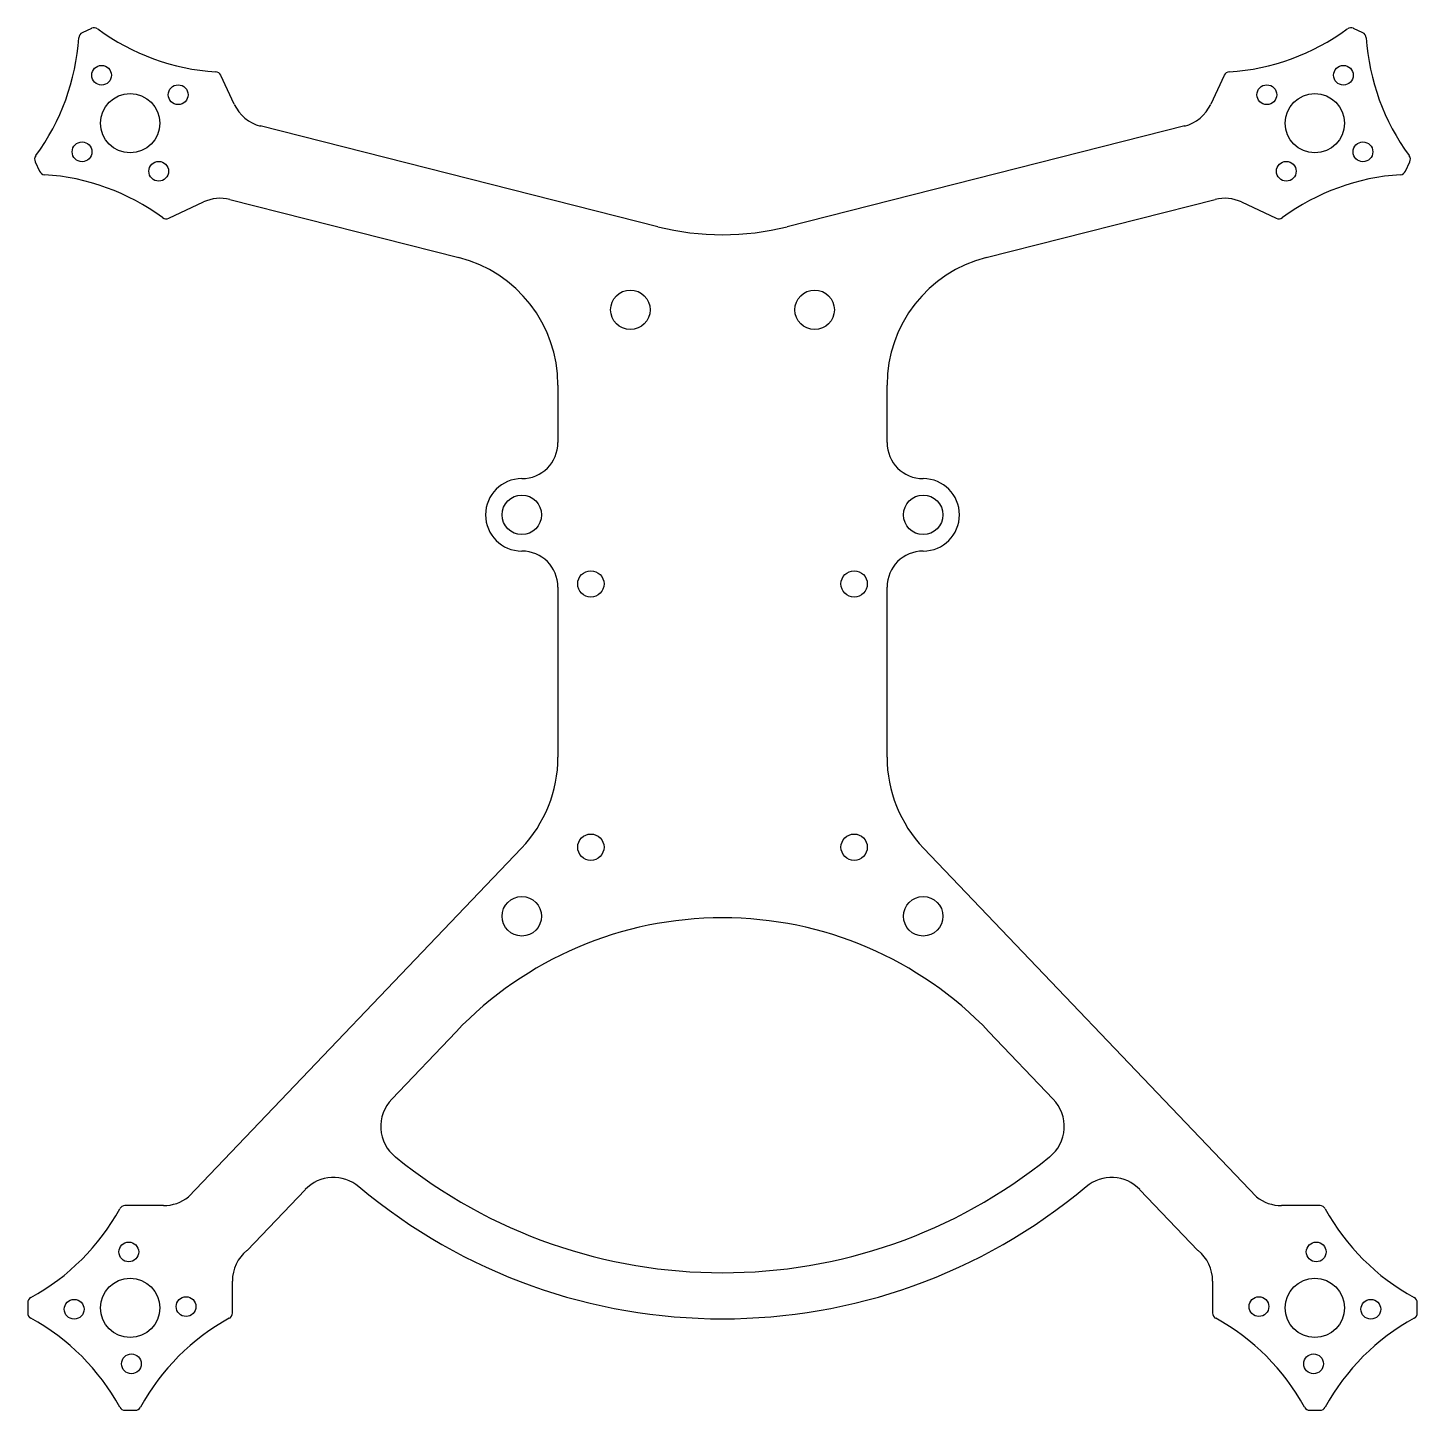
# Model space of a CAD drawing. Header units: millimetres. Extents: x -53 to 53, y -53 to 52.
import ezdxf

# ---------------------------------------------------------------- set-up
doc = ezdxf.new("R2010")
doc.units = ezdxf.units.MM

msp = doc.modelspace()

# ---------------------------------------------------------------- linework, layer by layer
at = {"color": 7, "linetype": 'Continuous', "lineweight": 25}
for p, q in [((-47.93, 52.21), (-48.64, 51.88)), ((48.64, 51.88), (47.93, 52.21)), ((-37.09, 46.44), (-38.12, 48.64)), ((38.12, 48.64), (37.09, 46.44)), ((-4.92, 37.14), (-35.11, 44.8)), ((35.11, 44.8), (4.92, 37.14)), ((-52.21, 42.07), (-51.88, 41.36)), ((51.88, 41.36), (52.21, 42.07)), ((-37.42, 39.21), (-20.04, 34.81)), ((20.04, 34.81), (37.42, 39.21)), ((-42.07, 37.79), (-39.42, 39.02)), ((39.42, 39.02), (42.07, 37.79)), ((-12.5, 25.11), (-12.5, 20.75)), ((12.5, 20.75), (12.5, 25.11)), ((-12.5, 9.75), (-12.5, -3.16)), ((12.5, -3.16), (12.5, 9.75)), ((-15.27, -10.07), (-40.57, -36.55)), ((40.57, -36.55), (15.27, -10.07)), ((-20.24, -24.02), (-25.13, -29.13)), ((25.13, -29.13), (20.24, -24.02)), ((-36.12, -40.64), (-31.71, -36.02)), ((31.71, -36.02), (36.12, -40.64)), ((-42.47, -37.23), (-45.39, -37.23)), ((45.39, -37.23), (42.47, -37.23)), ((-37.23, -45.39), (-37.23, -42.96)), ((37.23, -42.96), (37.23, -45.39)), ((-52.77, -44.61), (-52.77, -45.39)), ((52.77, -45.39), (52.77, -44.61)), ((-45.39, -52.77), (-44.61, -52.77)), ((44.61, -52.77), (45.39, -52.77))]:
    msp.add_line(p, q, dxfattribs=at)
for centre, radius in [((-47.17, 48.65), 0.75), ((47.17, 48.65), 0.75), ((-41.35, 47.17), 0.75), ((41.35, 47.17), 0.75), ((-45, 45), 2.25), ((45, 45), 2.25), ((-48.65, 42.83), 0.75), ((48.65, 42.83), 0.75), ((-42.83, 41.35), 0.75), ((42.83, 41.35), 0.75), ((-7, 30.83), 1.5), ((7, 30.83), 1.5), ((-15.25, 15.25), 1.5), ((15.25, 15.25), 1.5), ((-10, 10), 1), ((10, 10), 1), ((-10, -10), 1), ((10, -10), 1), ((-15.25, -15.25), 1.5), ((15.25, -15.25), 1.5), ((-45.1, -40.75), 0.75), ((45.1, -40.75), 0.75), ((-45, -45), 2.25), ((45, -45), 2.25), ((-40.75, -44.9), 0.75), ((40.75, -44.9), 0.75), ((-49.25, -45.1), 0.75), ((49.25, -45.1), 0.75), ((-44.9, -49.25), 0.75), ((44.9, -49.25), 0.75)]:
    msp.add_circle(centre, radius, dxfattribs=at)
for centre, radius, start, end in [((-48.45, 51.47), 0.456, 115, 176.2868), ((-47.74, 51.8), 0.456, 53.7132, 115), ((-37.4, 65.87), 17, 233.7132, 266.2868), ((37.4, 65.87), 17, 273.7132, 306.2868), ((47.74, 51.8), 0.456, 65, 126.2868), ((48.45, 51.47), 0.456, 3.7132, 65), ((-65.87, 52.6), 17, 323.7132, 356.2868), ((65.87, 52.6), 17, 183.7132, 216.2868), ((-38.53, 48.45), 0.456, 25, 86.2868), ((38.53, 48.45), 0.456, 93.7132, 155), ((-34.37, 47.7), 3, 205, 255.7711), ((34.37, 47.7), 3, 284.2289, 335), ((-51.8, 42.26), 0.456, 143.7132, 205), ((51.8, 42.26), 0.456, 335, 36.2868), ((-51.47, 41.55), 0.456, 205, 266.2868), ((51.47, 41.55), 0.456, 273.7132, 335), ((-52.6, 24.13), 17, 53.7132, 86.2868), ((52.6, 24.13), 17, 93.7132, 126.2868), ((-38.16, 36.3), 3, 75.7711, 115), ((38.16, 36.3), 3, 65, 104.2289), ((-42.26, 38.2), 0.456, 233.7132, 295), ((0, 56.53), 20, 255.7711, 284.2289), ((42.26, 38.2), 0.456, 245, 306.2868), ((-22.5, 25.11), 10, 360, 75.7711), ((22.5, 25.11), 10, 104.2289, 180), ((-15.25, 20.75), 2.75, 270, 0), ((15.25, 20.75), 2.75, 180, 270), ((-15.25, 15.25), 2.75, 90, 270), ((15.25, 15.25), 2.75, 270, 90), ((-15.25, 9.75), 2.75, 360, 90), ((15.25, 9.75), 2.75, 90, 180), ((-22.5, -3.16), 10, 316.3008, 0), ((22.5, -3.16), 10, 180, 223.6992), ((0, -43.36), 28, 43.6992, 136.3008), ((-22.96, -31.21), 3, 136.3008, 231.0153), ((22.96, -31.21), 3, 308.9847, 43.6992), ((0, -2.83), 39.5, 231.0153, 308.9847), ((-29.54, -38.09), 3, 50.0401, 136.3008), ((0, -2.83), 43, 230.0401, 309.9599), ((29.54, -38.09), 3, 43.6992, 129.9599), ((-42.47, -34.23), 3, 270, 309.2289), ((42.47, -34.23), 3, 230.7711, 270), ((-60.7, -29.3), 17, 298.7132, 331.2868), ((-45.39, -37.68), 0.456, 90, 151.2868), ((45.39, -37.68), 0.456, 28.7132, 90), ((60.7, -29.3), 17, 208.7132, 241.2868), ((-34.23, -42.96), 3, 129.2289, 180), ((34.23, -42.96), 3, 0, 50.7711), ((-52.32, -44.61), 0.456, 118.7132, 180), ((52.32, -44.61), 0.456, 360, 61.2868), ((-52.32, -45.39), 0.456, 180, 241.2868), ((-60.7, -60.7), 17, 28.7132, 61.2868), ((-29.3, -60.7), 17, 118.7132, 151.2868), ((-37.68, -45.39), 0.456, 298.7132, 0), ((37.68, -45.39), 0.456, 180, 241.2868), ((29.3, -60.7), 17, 28.7132, 61.2868), ((60.7, -60.7), 17, 118.7132, 151.2868), ((52.32, -45.39), 0.456, 298.7132, 360), ((-45.39, -52.32), 0.456, 208.7132, 270), ((-44.61, -52.32), 0.456, 270, 331.2868), ((44.61, -52.32), 0.456, 208.7132, 270), ((45.39, -52.32), 0.456, 270, 331.2868)]:
    msp.add_arc(centre, radius, start, end, dxfattribs=at)

doc.saveas('drawing.dxf')
